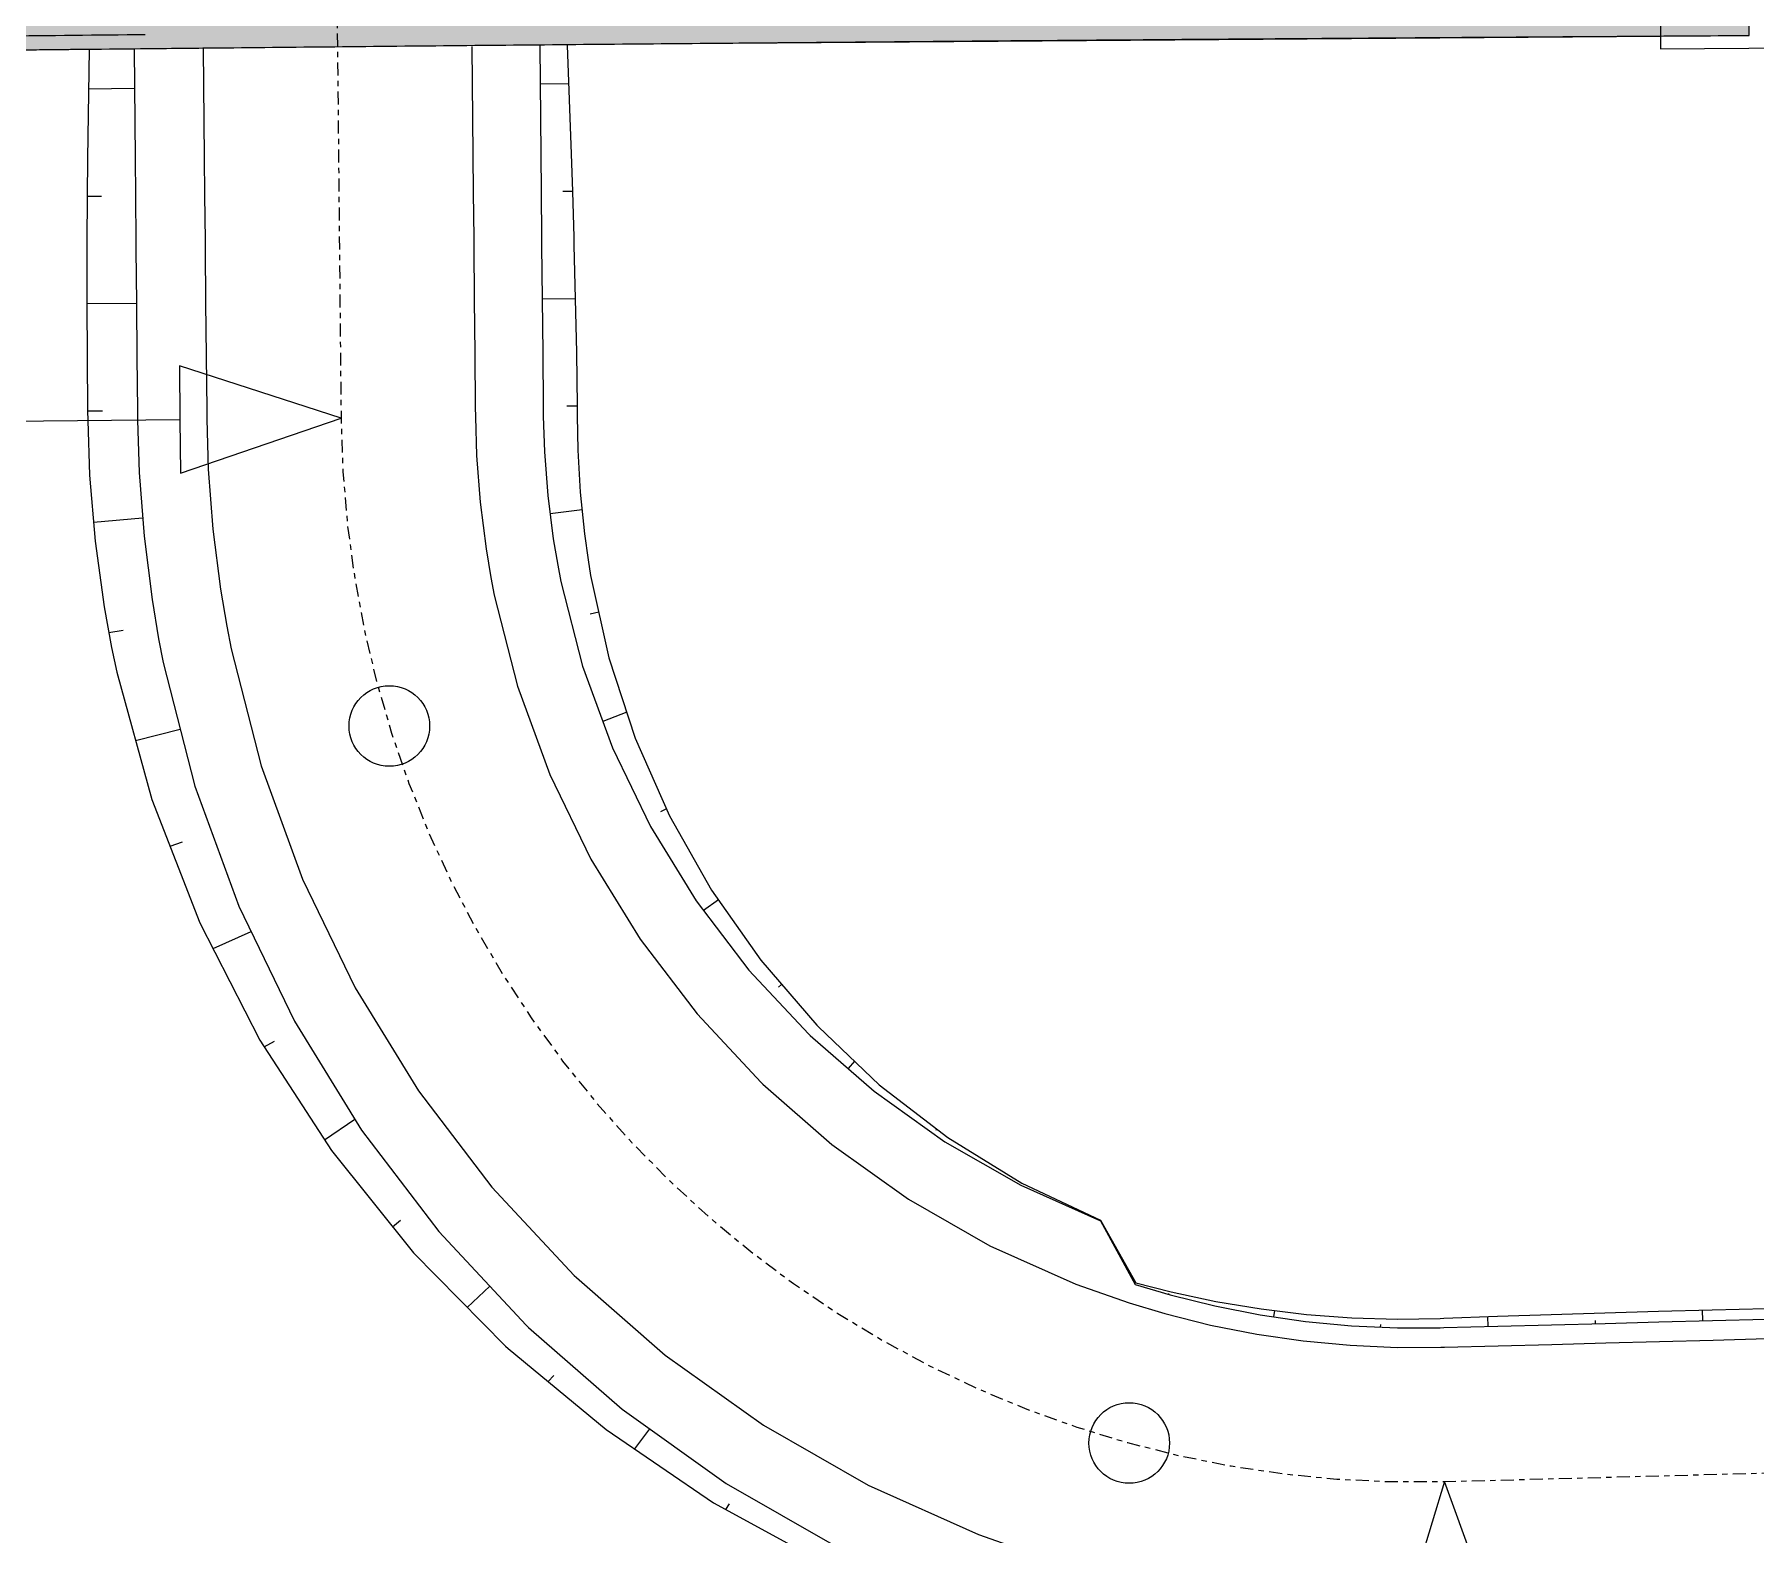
# Model space of a CAD drawing. Header units: metres. Extents: x -4 to 509425, y 7549 to 4732445.
# Drawn here: x 480648.56 to 480680.59, y 4719310.03 to 4719337.96 of the extents above; entities that cross this region are included whole.
import ezdxf

# ---------------------------------------------------------------- set-up
doc = ezdxf.new("R2010")
doc.units = ezdxf.units.M
doc.header["$LTSCALE"] = 0.01
doc.header["$MEASUREMENT"] = 0
doc.linetypes.add('322308300149-PRV-PLA-PT-URB-220600-XREF_VIALES_1000$0$ACAD_ISO04W100', pattern=[30, 24, -3, 0, -3])
for name, color, linetype, lineweight in [('322308300149-PRV-PLA-PT-EST-221000-XREF_ESTRUC_1000$0$A-GENM', 9, 'Continuous', 9), ('322308300149-PRV-PLA-PT-EST-221000-XREF_ESTRUC_1000$0$S-BRDG-ABUT', 9, 'Continuous', 9), ('322308300149-PRV-PLA-PT-EST-221000-XREF_ESTRUC_1000$0$S-DECK-BRDG', 9, 'Continuous', 9)]:
    doc.layers.add(name, color=color, linetype=linetype, lineweight=lineweight)
for name, color, linetype, lineweight, true_color in [('322308300149-PRV-PLA-PT-EST-221000-XREF_ESTRUC_1000$0$C-RAIL-HACH-VIADUCT', 7, 'Continuous', 9, 0xd6d6d6), ('322308300149-PRV-PLA-PT-URB-220600-XREF_VIALES_1000$0$C-ROAD-SLOP-CUTT-CAMINOS', 7, 'Continuous', 13, 0xff1f1f), ('322308300149-PRV-PLA-PT-URB-220600-XREF_VIALES_1000$0$C-ROAD-SLOP-FILL-CAMINOS', 7, 'Continuous', 13, 0x2eb800)]:
    doc.layers.add(name, color=color, linetype=linetype, lineweight=lineweight, true_color=true_color)
for name, color, linetype in [('322308300149-PRV-PLA-PT-EST-221000-XREF_ESTRUC_1000$0$C-XREF', 7, 'Continuous'), ('322308300149-PRV-PLA-PT-URB-220600-XREF_VIALES_1000$0$C-ROAD-LANE', 4, 'Continuous'), ('322308300149-PRV-PLA-PT-URB-220600-XREF_VIALES_1000$0$C-ROAD-TEXT-INFO-H030 CE-MD-214_5', 1, 'Continuous')]:
    doc.layers.add(name, color=color, linetype=linetype)
doc.layers.add('322308300149-PRV-PLA-PT-URB-220600-XREF_VIALES_1000$0$C-ROAD-CNTR-CAMINOS', color=1, linetype='322308300149-PRV-PLA-PT-URB-220600-XREF_VIALES_1000$0$ACAD_ISO04W100', true_color=0xff0000)
doc.layers.add('322308300149-PRV-PLA-PT-URB-220600-XREF_VIALES_1000$0$C-ROAD-TEXT-CNPK-CAMINOS-ENLACE', color=1, linetype='Continuous', true_color=0xff0000)

# ---------------------------------------------------------------- blocks, each defined once
blk = doc.blocks.new('322308300149-PRV-PLA-PT-EST-221000-XREF_ESTRUC_1000$0$Component_A-E-1-E-2 _3_ - Component_A-E-1-E-2 _3_-4884795-Planta 2D SE')
at = {"layer": '322308300149-PRV-PLA-PT-EST-221000-XREF_ESTRUC_1000$0$A-GENM'}
for points, knots in [([(14570.231, 3517.116), (14568.688, 3517.106), (14565.602, 3517.087), (14560.973, 3517.054), (14556.345, 3517.018), (14551.716, 3516.98), (14547.088, 3516.938), (14542.459, 3516.894), (14537.83, 3516.846), (14531.659, 3516.779), (14523.945, 3516.687), (14514.688, 3516.566), (14505.431, 3516.432), (14493.089, 3516.239), (14477.661, 3515.967), (14459.149, 3515.594), (14440.637, 3515.173), (14415.956, 3514.549), (14385.108, 3513.651), (14348.095, 3512.384), (14311.088, 3510.927), (14274.089, 3509.282), (14237.098, 3507.447), (14187.79, 3504.748), (14126.181, 3500.902), (14052.301, 3495.531), (14003.086, 3491.447), (13978.49, 3489.279)], [0, 0, 0, 0, 0.007812, 0.015625, 0.023438, 0.03125, 0.039062, 0.046875, 0.054688, 0.0625, 0.078125, 0.09375, 0.109375, 0.125, 0.15625, 0.1875, 0.21875, 0.25, 0.3125, 0.375, 0.4375, 0.5, 0.5625, 0.625, 0.75, 0.875, 1, 1, 1, 1]), ([(13978.548, 3488.619), (14003.142, 3490.787), (14052.352, 3494.871), (14126.225, 3500.241), (14187.829, 3504.087), (14237.133, 3506.785), (14274.12, 3508.62), (14311.116, 3510.266), (14348.119, 3511.722), (14385.129, 3512.989), (14415.974, 3513.887), (14440.653, 3514.511), (14459.163, 3514.932), (14477.674, 3515.305), (14493.1, 3515.577), (14505.441, 3515.77), (14514.697, 3515.904), (14523.953, 3516.025), (14531.667, 3516.117), (14537.837, 3516.184), (14542.466, 3516.231), (14547.094, 3516.276), (14551.722, 3516.317), (14556.35, 3516.356), (14560.978, 3516.392), (14565.607, 3516.424), (14568.692, 3516.444), (14570.235, 3516.454)], [0, 0, 0, 0, 0.125, 0.25, 0.375, 0.4375, 0.5, 0.5625, 0.625, 0.6875, 0.75, 0.78125, 0.8125, 0.84375, 0.875, 0.890625, 0.90625, 0.921875, 0.9375, 0.945312, 0.953125, 0.960938, 0.96875, 0.976562, 0.984375, 0.992188, 1, 1, 1, 1])]:
    blk.add_open_spline(points, degree=3, knots=knots, dxfattribs=at)
blk = doc.blocks.new('322308300149-PRV-PLA-PT-EST-221000-XREF_ESTRUC_1000$0$Component_A-E-1-E-2 _0_ - Component_A-E-1-E-2 _0_-4894398-Planta 2D SE')
at = {"layer": '322308300149-PRV-PLA-PT-EST-221000-XREF_ESTRUC_1000$0$A-GENM'}
for points, knots in [([(13977.273, 3503.088), (14001.916, 3505.26), (14051.225, 3509.352), (14125.246, 3514.733), (14186.973, 3518.586), (14236.376, 3521.29), (14273.438, 3523.129), (14310.508, 3524.777), (14347.585, 3526.237), (14384.669, 3527.506), (14415.576, 3528.406), (14440.304, 3529.031), (14458.851, 3529.453), (14477.399, 3529.827), (14492.856, 3530.099), (14505.222, 3530.293), (14514.497, 3530.427), (14523.772, 3530.549), (14531.501, 3530.64), (14537.684, 3530.708), (14542.321, 3530.755), (14546.959, 3530.8), (14551.596, 3530.841), (14556.234, 3530.88), (14560.871, 3530.916), (14565.509, 3530.949), (14568.6, 3530.968), (14570.146, 3530.978)], [0, 0, 0, 0, 0.125, 0.25, 0.375, 0.4375, 0.5, 0.5625, 0.625, 0.6875, 0.75, 0.78125, 0.8125, 0.84375, 0.875, 0.890625, 0.90625, 0.921875, 0.9375, 0.945312, 0.953125, 0.960938, 0.96875, 0.976562, 0.984375, 0.992188, 1, 1, 1, 1]), ([(14570.15, 3530.316), (14568.604, 3530.306), (14565.513, 3530.286), (14560.876, 3530.254), (14556.239, 3530.218), (14551.602, 3530.179), (14546.965, 3530.138), (14542.328, 3530.093), (14537.691, 3530.045), (14528.417, 3529.944), (14514.506, 3529.77), (14489.776, 3529.398), (14458.865, 3528.814), (14409.412, 3527.627), (14347.606, 3525.67), (14248.751, 3521.526), (14125.266, 3514.451), (14026.613, 3506.772), (13977.331, 3502.428)], [0, 0, 0, 0, 0.007812, 0.015625, 0.023438, 0.03125, 0.039062, 0.046875, 0.054688, 0.0625, 0.09375, 0.125, 0.1875, 0.25, 0.375, 0.5, 0.75, 1, 1, 1, 1])]:
    blk.add_open_spline(points, degree=3, knots=knots, dxfattribs=at)
blk = doc.blocks.new('322308300149-PRV-PLA-PT-EST-221000-XREF_ESTRUC_1000$0$SOFISTiK_Generic_Abutment-MOVIL_ED2 - 15 metros-5294072-Planta 2D SE')
at = {"layer": '322308300149-PRV-PLA-PT-EST-221000-XREF_ESTRUC_1000$0$S-BRDG-ABUT'}
for p, q in [((-16.3, 7), (-16.3, 7.5)), ((1.1, 7.5), (-16.3, 7.5)), ((1.1, 7.001), (1.1, 7.5)), ((-22.6, 6.4), (-22.6, 7)), ((-17.6, 7), (-22.6, 7)), ((-0.8, 7), (-15.8, 7)), ((-15.8, 7), (-15.8, 0)), ((-0.8, 7), (-15.8, 7)), ((-15.8, 7), (-15.8, 0)), ((-0.549, 7), (-0.8, 7)), ((-0.8, 0), (-0.8, 7)), ((-0.8, 0), (-0.8, 7)), ((-0.8, 6.8), (-0.549, 6.8)), ((-22.6, 6.4), (-17.6, 6.4)), ((-16.3, -6.4), (-16.3, 6.4)), ((-0.8, 6.4), (-0.55, 6.4)), ((-0.55, 6.4), (-0.8, 6.4)), ((-0.8, 0), (-15.8, 0)), ((-15.8, 0), (-15.8, -7)), ((-0.8, 0), (-15.8, 0)), ((-15.8, 0), (-15.8, -7)), ((-0.8, -7), (-0.8, 0)), ((-0.8, -7), (-0.8, 0)), ((-22.6, -7), (-22.6, -6.4)), ((-17.6, -6.4), (-22.6, -6.4)), ((-0.55, -6.4), (-0.8, -6.4)), ((-0.8, -6.4), (-0.55, -6.4)), ((-22.6, -7), (-17.6, -7)), ((-16.3, -7.5), (-16.3, -7)), ((-0.8, -7), (-15.8, -7)), ((-0.8, -7), (-15.8, -7)), ((-0.551, -6.8), (-0.8, -6.8)), ((-0.8, -7), (-0.551, -7)), ((0.09, -7), (0.6, -7)), ((1.1, -7.5), (1.1, -6.999)), ((-16.3, -7.5), (1.1, -7.5))]:
    blk.add_line(p, q, dxfattribs=at)
blk = doc.blocks.new('322308300149-PRV-PLA-PT-EST-221000-XREF_ESTRUC_1000$0$A$C60195980')
at = {"layer": '322308300149-PRV-PLA-PT-EST-221000-XREF_ESTRUC_1000$0$S-DECK-BRDG'}
blk.add_open_spline([(480641.913, 4719337.866), (480643.925, 4719337.889), (480646.827, 4719337.921), (480649.728, 4719337.952), (480650.618, 4719337.961)], degree=3, knots=[0.0489345, 0.0489345, 0.0489345, 0.0489345, 0.2, 0.2667688, 0.2667688, 0.2667688, 0.2667688], dxfattribs=at)
at = {"layer": '322308300149-PRV-PLA-PT-EST-221000-XREF_ESTRUC_1000$0$A-GENM'}
for name in ['322308300149-PRV-PLA-PT-EST-221000-XREF_ESTRUC_1000$0$Component_A-E-1-E-2 _0_ - Component_A-E-1-E-2 _0_-4894398-Planta 2D SE', '322308300149-PRV-PLA-PT-EST-221000-XREF_ESTRUC_1000$0$Component_A-E-1-E-2 _3_ - Component_A-E-1-E-2 _3_-4884795-Planta 2D SE']:
    blk.add_blockref(name, (466110.234, 4715821.488), dxfattribs=at)
at = {"layer": '322308300149-PRV-PLA-PT-EST-221000-XREF_ESTRUC_1000$0$S-BRDG-ABUT', "rotation": 180.354105542885}
blk.add_blockref('322308300149-PRV-PLA-PT-EST-221000-XREF_ESTRUC_1000$0$SOFISTiK_Generic_Abutment-MOVIL_ED2 - 15 metros-5294072-Planta 2D SE', (480679.874, 4719345.201), dxfattribs=at)

msp = doc.modelspace()

# ---------------------------------------------------------------- hatches: boundary and pattern name
at = {"layer": '322308300149-PRV-PLA-PT-EST-221000-XREF_ESTRUC_1000$0$C-RAIL-HACH-VIADUCT'}
h = msp.add_hatch(color=256, dxfattribs=at)
h.dxf.hatch_style = 1
h.paths.add_polyline_path([(480680.469, 4719337.942), (480680.455, 4719340.154), (480680.38, 4719352.466), (480662.348, 4719352.334), (480649.889, 4719352.178), (480644.791, 4719352.162), (480634.791, 4719352.045), (480612.476, 4719351.734), (480594.746, 4719351.438), (480584.748, 4719351.252), (480560.791, 4719350.751), (480544.707, 4719350.37), (480534.711, 4719350.115), (480515.007, 4719349.572), (480494.677, 4719348.956), (480484.683, 4719348.632), (480459.314, 4719347.748), (480444.658, 4719347.197), (480434.666, 4719346.804), (480414.304, 4719345.961), (480394.653, 4719345.094), (480384.663, 4719344.632), (480361.682, 4719343.517), (480350.084, 4719342.927), (480346.444, 4719342.738), (480336.776, 4719342.227), (480320.068, 4719341.314), (480295.365, 4719339.892), (480284.48, 4719339.239), (480274.817, 4719338.645), (480259.396, 4719337.671), (480239.496, 4719336.365), (480233.828, 4719335.983), (480229.947, 4719335.719), (480200.786, 4719333.667), (480183.904, 4719332.425), (480180.025, 4719332.134), (480159.191, 4719330.536), (480146.388, 4719329.524), (480132.934, 4719328.436), (480122.968, 4719327.614), (480087.507, 4719324.576), (480088.782, 4719310.108), (480101.457, 4719311.214), (480120.523, 4719312.835), (480124.162, 4719313.139), (480134.128, 4719313.961), (480157.682, 4719315.849), (480172.884, 4719317.027), (480176.759, 4719317.322), (480209.446, 4719319.727), (480222.701, 4719320.66), (480226.578, 4719320.929), (480249.803, 4719322.492), (480271.853, 4719323.907), (480281.496, 4719324.505), (480296.983, 4719325.438), (480308.249, 4719326.095), (480326.915, 4719327.146), (480333.686, 4719327.515), (480343.333, 4719328.031), (480358.811, 4719328.83), (480380.553, 4719329.897), (480385.334, 4719330.123), (480395.323, 4719330.585), (480412.747, 4719331.357), (480430.199, 4719332.088), (480435.236, 4719332.291), (480445.229, 4719332.684), (480455.872, 4719333.087), (480479.654, 4719333.931), (480485.153, 4719334.115), (480495.148, 4719334.439), (480518.241, 4719335.134), (480531.541, 4719335.501), (480535.081, 4719335.595), (480545.078, 4719335.85), (480564.398, 4719336.303), (480582.434, 4719336.68), (480585.018, 4719336.73), (480595.016, 4719336.916), (480610.783, 4719337.181), (480622.887, 4719337.362), (480634.961, 4719337.521), (480644.961, 4719337.638), (480658.268, 4719337.773)])

# ---------------------------------------------------------------- linework, layer by layer
at = {"layer": '322308300149-PRV-PLA-PT-EST-221000-XREF_ESTRUC_1000$0$C-RAIL-HACH-VIADUCT', "flags": 128}
msp.add_lwpolyline([(480644.961, 4719337.638), (480658.268, 4719337.773), (480680.469, 4719337.942), (480680.455, 4719340.154), (480680.38, 4719352.466), (480662.348, 4719352.334), (480649.889, 4719352.178), (480644.791, 4719352.162)], dxfattribs=at)
at = {"layer": '322308300149-PRV-PLA-PT-URB-220600-XREF_VIALES_1000$0$C-ROAD-CNTR-CAMINOS', "lineweight": -3, "flags": 128}
msp.add_lwpolyline([(480654.125, 4719344.996), (480654.263, 4719330.82, 0.419199), (480674.797, 4719311.022), (480819.452, 4719314.889, 0.054793), (480825.947, 4719315.779, -0.057657), (480832.784, 4719316.676), (480966.037, 4719318.716, -0.006436), (480973.76, 4719318.734), (481073.767, 4719317.69, -0.365957), (481083.539, 4719309.255)], format="xyb", dxfattribs=at)
at = {"layer": '322308300149-PRV-PLA-PT-URB-220600-XREF_VIALES_1000$0$C-ROAD-LANE', "lineweight": -3, "flags": 128}
for points in [[(480656.696, 4719337.739), (480656.716, 4719335.719), (480656.722, 4719335.021), (480656.731, 4719334.171), (480656.732, 4719334.021), (480656.742, 4719333.021), (480656.752, 4719332.021), (480656.761, 4719331.021), (480656.763, 4719330.845), (480656.785, 4719330.124), (480656.851, 4719329.252), (480656.961, 4719328.384), (480657.051, 4719327.849), (480657.114, 4719327.523), (480657.549, 4719325.828), (480658.15, 4719324.185), (480658.912, 4719322.611), (480659.828, 4719321.12), (480660.888, 4719319.729), (480662.081, 4719318.45), (480662.115, 4719318.417), (480663.397, 4719317.297), (480664.82, 4719316.281), (480666.339, 4719315.412), (480667.936, 4719314.698), (480668.931, 4719314.347), (480669.596, 4719314.148), (480670.445, 4719313.936), (480671.304, 4719313.767), (480672.169, 4719313.641), (480673.04, 4719313.558), (480673.914, 4719313.518), (480674.73, 4719313.521), (480674.798, 4719313.523), (480675.797, 4719313.55), (480676.797, 4719313.576), (480677.797, 4719313.603), (480678.796, 4719313.63), (480679.796, 4719313.657), (480680.796, 4719313.683)], [(480651.696, 4719337.696), (480651.716, 4719335.67), (480651.723, 4719334.972), (480651.731, 4719334.122), (480651.732, 4719333.972), (480651.742, 4719332.972), (480651.752, 4719331.972), (480651.762, 4719330.972), (480651.763, 4719330.796), (480651.791, 4719329.87), (480651.877, 4719328.748), (480652.018, 4719327.632), (480652.134, 4719326.944), (480652.215, 4719326.525), (480652.773, 4719324.346), (480653.546, 4719322.234), (480654.526, 4719320.21), (480655.704, 4719318.293), (480657.067, 4719316.504), (480658.601, 4719314.86), (480658.645, 4719314.818), (480660.292, 4719313.377), (480662.123, 4719312.071), (480664.075, 4719310.953), (480666.128, 4719310.037), (480667.408, 4719309.584)]]:
    msp.add_lwpolyline(points, dxfattribs=at)
at = {"layer": '322308300149-PRV-PLA-PT-URB-220600-XREF_VIALES_1000$0$C-ROAD-SLOP-CUTT-CAMINOS', "lineweight": -3, "flags": 128}
for points in [[(480657.96, 4719337.75), (480657.98, 4719335.731), (480657.986, 4719335.033), (480657.995, 4719334.183), (480657.996, 4719334.033), (480658.006, 4719333.033), (480658.016, 4719332.033), (480658.025, 4719331.033), (480658.027, 4719330.857), (480658.047, 4719330.189), (480658.109, 4719329.379), (480658.211, 4719328.574), (480658.294, 4719328.078), (480658.353, 4719327.775), (480658.756, 4719326.203), (480659.314, 4719324.679), (480660.021, 4719323.218), (480660.871, 4719321.835), (480661.854, 4719320.544), (480662.961, 4719319.358), (480662.993, 4719319.327), (480664.181, 4719318.288), (480665.502, 4719317.345), (480666.911, 4719316.539), (480668.393, 4719315.877)], [(480658.472, 4719337.754), (480658.543, 4719335.736), (480658.567, 4719335.039), (480658.592, 4719334.189), (480658.597, 4719334.039), (480658.622, 4719333.039), (480658.642, 4719332.039), (480658.654, 4719331.039), (480658.655, 4719330.863), (480658.668, 4719330.22), (480658.714, 4719329.441), (480658.794, 4719328.663), (480658.86, 4719328.182), (480658.907, 4719327.888), (480659.248, 4719326.355), (480659.739, 4719324.859), (480660.377, 4719323.413), (480661.157, 4719322.031), (480662.072, 4719320.728), (480663.115, 4719319.516), (480663.145, 4719319.485), (480664.277, 4719318.408), (480665.554, 4719317.426), (480666.93, 4719316.577)], [(480649.575, 4719337.678), (480649.543, 4719335.649), (480649.536, 4719334.951), (480649.532, 4719334.1), (480649.532, 4719333.951), (480649.532, 4719332.951), (480649.537, 4719331.951), (480649.547, 4719330.951), (480649.549, 4719330.774), (480649.582, 4719329.757), (480649.684, 4719328.526), (480649.853, 4719327.303), (480649.992, 4719326.55), (480650.089, 4719326.092), (480650.743, 4719323.716), (480651.634, 4719321.424), (480652.752, 4719319.238), (480654.083, 4719317.182), (480655.612, 4719315.277), (480657.323, 4719313.542), (480657.372, 4719313.497), (480659.197, 4719311.994), (480661.195, 4719310.623), (480663.319, 4719309.465)], [(480650.41, 4719337.685), (480650.429, 4719335.657), (480650.436, 4719334.96), (480650.444, 4719334.109), (480650.446, 4719333.96), (480650.456, 4719332.96), (480650.465, 4719331.96), (480650.475, 4719330.96), (480650.477, 4719330.783), (480650.506, 4719329.804), (480650.597, 4719328.619), (480650.746, 4719327.439), (480650.868, 4719326.712), (480650.954, 4719326.268), (480651.544, 4719323.965), (480652.362, 4719321.732), (480653.398, 4719319.592), (480654.643, 4719317.566), (480656.083, 4719315.675), (480657.706, 4719313.936), (480657.752, 4719313.891), (480659.493, 4719312.369), (480661.429, 4719310.987), (480663.492, 4719309.806)], [(480649.564, 4719336.951), (480650.417, 4719336.959)], [(480658.497, 4719337.038), (480657.967, 4719337.033)], [(480649.536, 4719334.951), (480649.806, 4719334.953)], [(480658.567, 4719335.039), (480658.393, 4719335.037)], [(480649.532, 4719332.951), (480650.456, 4719332.96)], [(480658.622, 4719333.039), (480658.006, 4719333.033)], [(480658.654, 4719331.039), (480658.465, 4719331.038)], [(480649.547, 4719330.951), (480649.825, 4719330.953)], [(480658.748, 4719329.112), (480658.152, 4719329.039)], [(480649.655, 4719328.883), (480650.57, 4719328.963)], [(480659.058, 4719327.209), (480658.9, 4719327.17)], [(480649.941, 4719326.828), (480650.205, 4719326.873)], [(480659.579, 4719325.345), (480659.133, 4719325.173)], [(480650.44, 4719324.815), (480651.271, 4719325.031)], [(480660.318, 4719323.546), (480660.21, 4719323.488)], [(480651.081, 4719322.848), (480651.312, 4719322.93)], [(480661.285, 4719321.849), (480661.009, 4719321.654)], [(480651.88, 4719320.944), (480652.589, 4719321.263)], [(480662.46, 4719320.277), (480662.402, 4719320.224)], [(480652.832, 4719319.114), (480653.024, 4719319.221)], [(480663.816, 4719318.846), (480663.699, 4719318.709)], [(480653.952, 4719317.384), (480654.52, 4719317.766)], [(480665.346, 4719317.586), (480665.329, 4719317.559)], [(480666.93, 4719316.577), (480668.398, 4719315.89)], [(480655.219, 4719315.766), (480655.367, 4719315.885)], [(480668.393, 4719315.877), (480668.398, 4719315.89)], [(480668.393, 4719315.877), (480669.042, 4719314.693)], [(480668.398, 4719315.89), (480669.052, 4719314.723)], [(480656.612, 4719314.263), (480657.03, 4719314.66)], [(480658.119, 4719312.882), (480658.223, 4719312.998)], [(480659.729, 4719311.629), (480660.008, 4719312.001)], [(480661.423, 4719310.499), (480661.491, 4719310.607)]]:
    msp.add_lwpolyline(points, dxfattribs=at)
at = {"layer": '322308300149-PRV-PLA-PT-URB-220600-XREF_VIALES_1000$0$C-ROAD-SLOP-FILL-CAMINOS', "lineweight": -3, "flags": 128}
for points in [[(480669.042, 4719314.693), (480669.693, 4719314.499), (480670.525, 4719314.292), (480671.365, 4719314.126), (480672.213, 4719314.002), (480673.066, 4719313.921), (480673.922, 4719313.882), (480674.72, 4719313.885), (480674.788, 4719313.887), (480675.788, 4719313.914), (480676.787, 4719313.94), (480677.787, 4719313.967), (480678.787, 4719313.994), (480679.786, 4719314.021), (480680.786, 4719314.047)], [(480669.052, 4719314.723), (480669.708, 4719314.553), (480670.543, 4719314.374), (480671.384, 4719314.236), (480672.229, 4719314.134), (480673.076, 4719314.069), (480673.925, 4719314.045), (480674.715, 4719314.06), (480674.783, 4719314.063), (480675.783, 4719314.099), (480676.782, 4719314.133), (480677.782, 4719314.165), (480678.781, 4719314.194), (480679.781, 4719314.221), (480680.781, 4719314.245)], [(480669.665, 4719314.508), (480669.669, 4719314.523)], [(480671.619, 4719314.089), (480671.638, 4719314.206)], [(480675.608, 4719313.909), (480675.603, 4719314.093)], [(480677.607, 4719313.962), (480677.606, 4719314.021)], [(480679.607, 4719314.016), (480679.601, 4719314.216)], [(480673.609, 4719313.896), (480673.61, 4719313.944)]]:
    msp.add_lwpolyline(points, dxfattribs=at)
at = {"layer": '322308300149-PRV-PLA-PT-URB-220600-XREF_VIALES_1000$0$C-ROAD-TEXT-CNPK-CAMINOS-ENLACE'}
for centre in [(480655.161, 4719325.087), (480668.93, 4719311.739)]:
    msp.add_circle(centre, 0.75, dxfattribs=at)
at = {"layer": '322308300149-PRV-PLA-PT-URB-220600-XREF_VIALES_1000$0$C-ROAD-TEXT-INFO-H030 CE-MD-214_5', "lineweight": -3, "flags": 128}
for points in [[(480604.266, 4719330.334), (480651.263, 4719330.791), (480651.273, 4719329.791), (480654.263, 4719330.82), (480651.254, 4719331.791), (480651.263, 4719330.791)], [(480676.133, 4719261.04), (480674.877, 4719308.023), (480675.876, 4719308.05), (480674.797, 4719311.022), (480673.877, 4719307.996), (480674.877, 4719308.023)]]:
    msp.add_lwpolyline(points, dxfattribs=at)

# ---------------------------------------------------------------- block references
at = {"layer": '322308300149-PRV-PLA-PT-EST-221000-XREF_ESTRUC_1000$0$C-XREF'}
msp.add_blockref('322308300149-PRV-PLA-PT-EST-221000-XREF_ESTRUC_1000$0$A$C60195980', (0, 0), dxfattribs=at)

doc.saveas('drawing.dxf')
